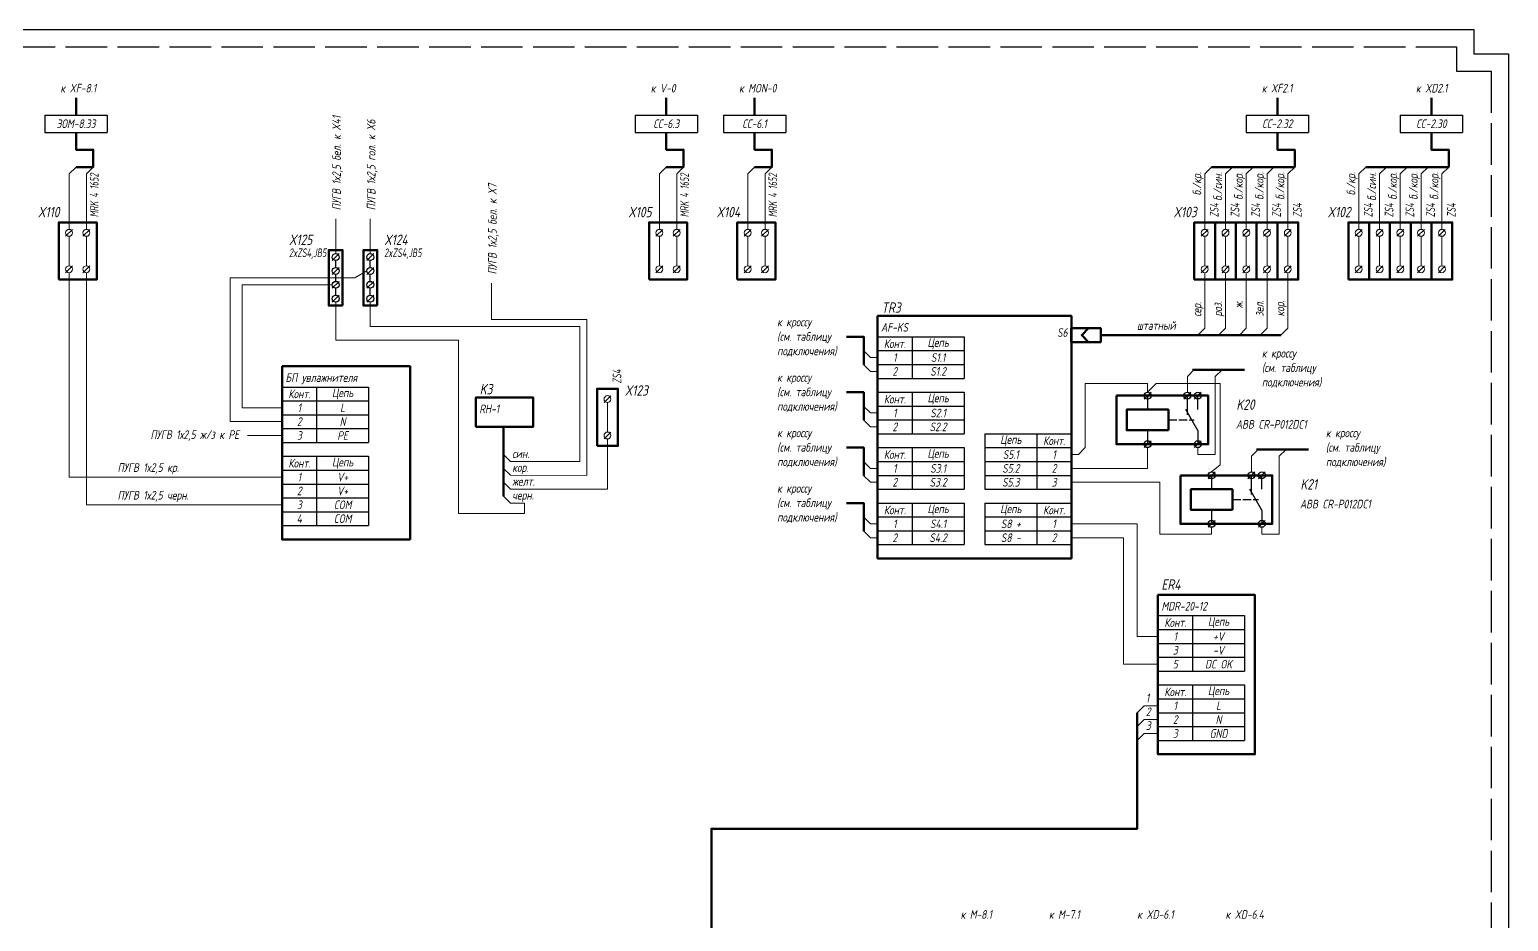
# Model space of a CAD drawing. Header units: millimetres. Extents: x 1708 to 7974, y -337 to 1827.
# Drawn here: x 4397.6 to 4824.7, y 215.8 to 473.2 of the extents above; entities that cross this region are included whole.
import ezdxf
from ezdxf.enums import TextEntityAlignment as Align

# ---------------------------------------------------------------- set-up
doc = ezdxf.new("R2010")
doc.units = ezdxf.units.MM
doc.linetypes.add('ACAD_ISO02W100', pattern=[15, 12, -3])
doc.layers.add('noprint', color=2, linetype='Continuous', plot=False)
doc.styles.add('textstyle16', font='isocpeui.ttf', dxfattribs={"width": 0.8})
doc.styles.add('textstyle17', font='isocpeui.ttf', dxfattribs={"width": 0.8})
doc.styles.add('textstyle254', font='isocpeui.ttf', dxfattribs={"width": 0.8})
doc.styles.add('textstyle377', font='isocpeui.ttf', dxfattribs={"width": 0.8})
doc.styles.add('textstyle378', font='isocpeui.ttf', dxfattribs={"width": 0.8})
doc.styles.add('textstyle379', font='isocpeui.ttf', dxfattribs={"width": 0.8})
doc.styles.add('textstyle382', font='isocpeui.ttf', dxfattribs={"width": 0.8})
doc.styles.add('textstyle383', font='isocpeui.ttf', dxfattribs={"width": 0.8})
doc.styles.add('textstyle385', font='isocpeui.ttf', dxfattribs={"width": 0.8})
doc.styles.add('textstyle386', font='isocpeui.ttf', dxfattribs={"width": 0.8})
doc.styles.add('textstyle387', font='isocpeui.ttf', dxfattribs={"width": 0.8})
doc.styles.add('textstyle388', font='isocpeui.ttf', dxfattribs={"width": 0.8})
doc.styles.add('textstyle389', font='isocpeui.ttf', dxfattribs={"width": 0.8})
doc.styles.add('textstyle390', font='isocpeui.ttf', dxfattribs={"width": 0.8})
doc.styles.add('textstyle391', font='isocpeui.ttf', dxfattribs={"width": 0.8})
doc.styles.add('textstyle392', font='isocpeui.ttf', dxfattribs={"width": 0.8})
doc.styles.add('textstyle503', font='isocpeui.ttf', dxfattribs={"width": 0.8})
doc.styles.add('textstyle504', font='isocpeui.ttf', dxfattribs={"width": 0.8})
doc.styles.add('textstyle505', font='isocpeui.ttf', dxfattribs={"width": 0.8})
doc.styles.add('textstyle506', font='isocpeui.ttf', dxfattribs={"width": 0.8})
doc.styles.add('textstyle507', font='isocpeui.ttf', dxfattribs={"width": 0.8})
doc.styles.add('textstyle508', font='isocpeui.ttf', dxfattribs={"width": 0.8})
doc.styles.add('textstyle509', font='isocpeui.ttf', dxfattribs={"width": 0.8})
doc.styles.add('textstyle510', font='isocpeui.ttf', dxfattribs={"width": 0.8})
doc.styles.add('textstyle511', font='isocpeui.ttf', dxfattribs={"width": 0.8})
doc.styles.add('textstyle512', font='isocpeui.ttf', dxfattribs={"width": 0.8})
doc.styles.add('textstyle513', font='isocpeui.ttf', dxfattribs={"width": 0.8})
doc.styles.add('textstyle514', font='isocpeui.ttf', dxfattribs={"width": 0.8})
doc.styles.add('textstyle515', font='isocpeui.ttf', dxfattribs={"width": 0.8})
doc.styles.add('textstyle516', font='isocpeui.ttf', dxfattribs={"width": 0.8})
doc.styles.add('textstyle517', font='isocpeui.ttf', dxfattribs={"width": 0.8})
doc.styles.add('textstyle518', font='isocpeui.ttf', dxfattribs={"width": 0.8})
doc.styles.add('textstyle519', font='isocpeui.ttf', dxfattribs={"width": 0.8})
doc.styles.add('textstyle520', font='isocpeui.ttf', dxfattribs={"width": 0.8})
doc.styles.add('textstyle521', font='isocpeui.ttf', dxfattribs={"width": 0.8})
doc.styles.add('textstyle522', font='isocpeui.ttf', dxfattribs={"width": 0.8})
doc.styles.add('textstyle523', font='isocpeui.ttf', dxfattribs={"width": 0.8})
doc.styles.add('textstyle524', font='isocpeui.ttf', dxfattribs={"width": 0.8})
doc.styles.add('textstyle525', font='isocpeui.ttf', dxfattribs={"width": 0.8})
doc.styles.add('textstyle526', font='isocpeui.ttf', dxfattribs={"width": 0.8})
doc.styles.add('textstyle527', font='isocpeui.ttf', dxfattribs={"width": 0.8})
doc.styles.add('textstyle528', font='isocpeui.ttf', dxfattribs={"width": 0.8})
doc.styles.add('textstyle529', font='isocpeui.ttf', dxfattribs={"width": 0.8})
doc.styles.add('textstyle530', font='isocpeui.ttf', dxfattribs={"width": 0.8})
doc.styles.add('textstyle531', font='isocpeui.ttf', dxfattribs={"width": 0.8})
doc.styles.add('textstyle532', font='isocpeui.ttf', dxfattribs={"width": 0.8})
doc.styles.add('textstyle533', font='isocpeui.ttf', dxfattribs={"width": 0.8})
doc.styles.add('textstyle534', font='isocpeui.ttf', dxfattribs={"width": 0.8})
doc.styles.add('textstyle535', font='isocpeui.ttf', dxfattribs={"width": 0.8})
doc.styles.add('textstyle536', font='isocpeui.ttf', dxfattribs={"width": 0.8})
doc.styles.add('textstyle537', font='isocpeui.ttf', dxfattribs={"width": 0.8})
doc.styles.add('textstyle538', font='isocpeui.ttf', dxfattribs={"width": 0.8})
doc.styles.add('textstyle539', font='isocpeui.ttf', dxfattribs={"width": 0.8})
doc.styles.add('textstyle540', font='isocpeui.ttf', dxfattribs={"width": 0.8})
doc.styles.add('textstyle84', font='isocpeui.ttf', dxfattribs={"width": 0.8})
doc.styles.add('textstyle85', font='isocpeui.ttf', dxfattribs={"width": 0.8})
doc.styles.add('textstyle86', font='isocpeui.ttf', dxfattribs={"width": 0.8})
doc.styles.add('ГОСТ-ISOCPEUR', font='isocpeui.ttf', dxfattribs={"width": 0.8})

# ---------------------------------------------------------------- blocks, each defined once
blk = doc.blocks.new('клемма проходная')
at = {"color": 0, "lineweight": 13}
for p, q in [((2, 12.5), (3.98, 14.48)), ((3, 12.5), (3, 4)), ((2, 2), (3.98, 3.98))]:
    blk.add_line(p, q, dxfattribs=at)
at = {"color": 0, "lineweight": 70}
blk.add_lwpolyline([(0, 0), (0, 16.5), (6, 16.5), (6, 0)], close=True, dxfattribs=at)
at = {"color": 0, "lineweight": 13}
for centre in [(3, 13.5), (3, 3)]:
    blk.add_circle(centre, 1, dxfattribs=at)
blk = doc.blocks.new('*T130')
at = {"color": 0, "linetype": 'ByBlock', "lineweight": -2, "transparency": 16777216}
for p, q in [((0, 0), (18, 0)), ((0, 0), (0, -5)), ((18, 0), (18, -5)), ((0, -5), (18, -5))]:
    blk.add_line(p, q, dxfattribs=at)
at = {"color": 0, "transparency": 16777216, "insert": (9, -2.5), "char_height": 2.5, "width": 17, "attachment_point": 5, "style": 'ГОСТ-ISOCPEUR'}
blk.add_mtext('СС-2.30', dxfattribs=at)
blk = doc.blocks.new('*T131')
at = {"color": 0, "linetype": 'ByBlock', "lineweight": -2, "transparency": 16777216}
for p, q in [((0, 0), (18, 0)), ((0, 0), (0, -5)), ((18, 0), (18, -5)), ((0, -5), (18, -5))]:
    blk.add_line(p, q, dxfattribs=at)
at = {"color": 0, "transparency": 16777216, "insert": (9, -2.5), "char_height": 2.5, "width": 17, "attachment_point": 5, "style": 'ГОСТ-ISOCPEUR'}
blk.add_mtext('СС-2.32', dxfattribs=at)
blk = doc.blocks.new('клемма проходная 2хур.')
at = {"color": 0, "lineweight": 13}
for p, q in [((2, 12.5), (3.98, 14.48)), ((7, 12.5), (8.98, 14.48)), ((3, 12.5), (3, 4)), ((8, 12.5), (8, 4)), ((2, 2), (3.98, 3.98)), ((7, 2), (8.98, 3.98))]:
    blk.add_line(p, q, dxfattribs=at)
at = {"color": 0, "lineweight": 70}
blk.add_lwpolyline([(0, 0), (0, 16.5), (11, 16.5), (11, 0)], close=True, dxfattribs=at)
at = {"color": 0, "lineweight": 13}
for centre in [(3, 13.5), (8, 13.5), (3, 3), (8, 3)]:
    blk.add_circle(centre, 1, dxfattribs=at)
blk = doc.blocks.new('*T132')
at = {"color": 0, "linetype": 'ByBlock', "lineweight": -2, "transparency": 16777216}
for p, q in [((0, 0), (18, 0)), ((0, 0), (0, -5)), ((18, 0), (18, -5)), ((0, -5), (18, -5))]:
    blk.add_line(p, q, dxfattribs=at)
at = {"color": 0, "transparency": 16777216, "insert": (9, -2.5), "char_height": 2.5, "width": 17, "attachment_point": 5, "style": 'ГОСТ-ISOCPEUR'}
blk.add_mtext('СС-6.1', dxfattribs=at)
blk = doc.blocks.new('*T133')
at = {"color": 0, "linetype": 'ByBlock', "lineweight": -2, "transparency": 16777216}
for p, q in [((0, 0), (18, 0)), ((0, 0), (0, -5)), ((18, 0), (18, -5)), ((0, -5), (18, -5))]:
    blk.add_line(p, q, dxfattribs=at)
at = {"color": 0, "transparency": 16777216, "insert": (9, -2.5), "char_height": 2.5, "width": 17, "attachment_point": 5, "style": 'ГОСТ-ISOCPEUR'}
blk.add_mtext('СС-6.3', dxfattribs=at)
blk = doc.blocks.new('*T138')
at = {"color": 0, "linetype": 'ByBlock', "lineweight": -2, "transparency": 16777216}
for p, q in [((0, 0), (18, 0)), ((0, 0), (0, -5)), ((18, 0), (18, -5)), ((0, -5), (18, -5))]:
    blk.add_line(p, q, dxfattribs=at)
at = {"color": 0, "transparency": 16777216, "insert": (9, -2.5), "char_height": 2.5, "width": 17, "attachment_point": 5, "style": 'ГОСТ-ISOCPEUR'}
blk.add_mtext('ЭОМ-8.33', dxfattribs=at)
blk = doc.blocks.new('*T174')
at = {"color": 0, "lineweight": -2}
for p, q in [((0, 0), (25, 0)), ((0, 0), (0, -12)), ((0, -4), (25, -4)), ((10, 0), (10, -12)), ((25, 0), (25, -12)), ((0, -8), (25, -8)), ((0, -12), (25, -12))]:
    blk.add_line(p, q, dxfattribs=at)
at = {"char_height": 2.5, "attachment_point": 5}
for s, insert, width, style in [('Конт.', (5, -2), 10, 'textstyle503'), ('Цепь', (17.5, -2), 15, 'textstyle504'), ('1', (5, -6), 10, 'textstyle505'), ('{S1.1}', (17.5, -6), 15, 'textstyle506'), ('{2}', (5, -10), 10, 'textstyle507'), ('{S1.2}', (17.5, -10), 15, 'textstyle508')]:
    blk.add_mtext(s, dxfattribs=dict(at, insert=insert, width=width, style=style))
blk = doc.blocks.new('*T175')
at = {"color": 0, "lineweight": -2}
for p, q in [((0, 0), (25, 0)), ((0, 0), (0, -16)), ((0, -4), (25, -4)), ((15, 0), (15, -16)), ((25, 0), (25, -16)), ((0, -8), (25, -8)), ((0, -12), (25, -12)), ((0, -16), (25, -16))]:
    blk.add_line(p, q, dxfattribs=at)
at = {"char_height": 2.5, "attachment_point": 5}
for s, insert, width, style in [('Цепь', (7.5, -2), 15, 'textstyle509'), ('Конт.', (20, -2), 10, 'textstyle510'), ('{S5.1}', (7.5, -6), 15, 'textstyle511'), ('1', (20, -6), 10, 'textstyle512'), ('{S5.3}', (7.5, -14), 15, 'textstyle515'), ('{S5.2}', (7.5, -10), 15, 'textstyle513'), ('{3}', (20, -14), 10, 'textstyle516'), ('{2}', (20, -10), 10, 'textstyle514')]:
    blk.add_mtext(s, dxfattribs=dict(at, insert=insert, width=width, style=style))
blk = doc.blocks.new('*T176')
at = {"color": 0, "lineweight": -2}
for p, q in [((0, 0), (25, 0)), ((0, 0), (0, -12)), ((0, -4), (25, -4)), ((10, 0), (10, -12)), ((25, 0), (25, -12)), ((0, -8), (25, -8)), ((0, -12), (25, -12))]:
    blk.add_line(p, q, dxfattribs=at)
at = {"char_height": 2.5, "attachment_point": 5}
for s, insert, width, style in [('Конт.', (5, -2), 10, 'textstyle517'), ('Цепь', (17.5, -2), 15, 'textstyle518'), ('1', (5, -6), 10, 'textstyle519'), ('{S2.1}', (17.5, -6), 15, 'textstyle520'), ('{2}', (5, -10), 10, 'textstyle521'), ('{S2.2}', (17.5, -10), 15, 'textstyle522')]:
    blk.add_mtext(s, dxfattribs=dict(at, insert=insert, width=width, style=style))
blk = doc.blocks.new('*T177')
at = {"color": 0, "lineweight": -2}
for p, q in [((0, 0), (25, 0)), ((0, 0), (0, -12)), ((0, -4), (25, -4)), ((10, 0), (10, -12)), ((25, 0), (25, -12)), ((0, -8), (25, -8)), ((0, -12), (25, -12))]:
    blk.add_line(p, q, dxfattribs=at)
at = {"char_height": 2.5, "attachment_point": 5}
for s, insert, width, style in [('Конт.', (5, -2), 10, 'textstyle523'), ('Цепь', (17.5, -2), 15, 'textstyle524'), ('1', (5, -6), 10, 'textstyle525'), ('{S3.1}', (17.5, -6), 15, 'textstyle526'), ('{2}', (5, -10), 10, 'textstyle527'), ('{S3.2}', (17.5, -10), 15, 'textstyle528')]:
    blk.add_mtext(s, dxfattribs=dict(at, insert=insert, width=width, style=style))
blk = doc.blocks.new('*T178')
at = {"color": 0, "lineweight": -2}
for p, q in [((0, 0), (25, 0)), ((0, 0), (0, -12)), ((0, -4), (25, -4)), ((10, 0), (10, -12)), ((25, 0), (25, -12)), ((0, -8), (25, -8)), ((0, -12), (25, -12))]:
    blk.add_line(p, q, dxfattribs=at)
at = {"char_height": 2.5, "attachment_point": 5}
for s, insert, width, style in [('Конт.', (5, -2), 10, 'textstyle529'), ('Цепь', (17.5, -2), 15, 'textstyle530'), ('1', (5, -6), 10, 'textstyle531'), ('{S4.1}', (17.5, -6), 15, 'textstyle532'), ('{2}', (5, -10), 10, 'textstyle533'), ('{S4.2}', (17.5, -10), 15, 'textstyle534')]:
    blk.add_mtext(s, dxfattribs=dict(at, insert=insert, width=width, style=style))
blk = doc.blocks.new('*T179')
at = {"color": 0, "lineweight": -2}
for p, q in [((0, 0), (25, 0)), ((0, 0), (0, -12)), ((0, -4), (25, -4)), ((15, 0), (15, -12)), ((25, 0), (25, -12)), ((0, -8), (25, -8)), ((0, -12), (25, -12))]:
    blk.add_line(p, q, dxfattribs=at)
at = {"char_height": 2.5, "attachment_point": 5}
for s, insert, width, style in [('Цепь', (7.5, -2), 15, 'textstyle535'), ('Конт.', (20, -2), 10, 'textstyle536'), ('{S8 +}', (7.5, -6), 15, 'textstyle537'), ('1', (20, -6), 10, 'textstyle538'), ('{S8 -}', (7.5, -10), 15, 'textstyle539'), ('{2}', (20, -10), 10, 'textstyle540')]:
    blk.add_mtext(s, dxfattribs=dict(at, insert=insert, width=width, style=style))
blk = doc.blocks.new('*T198')
at = {"color": 0, "linetype": 'ByBlock', "lineweight": -2, "transparency": 16777216}
for p, q in [((0, 0), (25, 0)), ((0, 0), (0, -16)), ((10, 0), (10, -16)), ((25, 0), (25, -16)), ((0, -4), (25, -4)), ((0, -8), (25, -8)), ((0, -12), (25, -12)), ((0, -16), (25, -16))]:
    blk.add_line(p, q, dxfattribs=at)
at = {"transparency": 16777216, "char_height": 2.5, "attachment_point": 5, "style": 'ГОСТ-ISOCPEUR'}
for s, insert, width in [('Конт.', (5, -2), 10), ('Цепь', (17.5, -2), 15), ('{1}', (5, -6), 10), ('L', (17.5, -6), 15), ('3', (5, -14), 10), ('{2}', (5, -10), 10), ('PE', (17.5, -14), 15), ('N', (17.5, -10), 15)]:
    blk.add_mtext(s, dxfattribs=dict(at, insert=insert, width=width))
blk = doc.blocks.new('*T199')
at = {"color": 0, "linetype": 'ByBlock', "lineweight": -2, "transparency": 16777216}
for p, q in [((0, 0), (25, 0)), ((0, 0), (0, -20)), ((10, 0), (10, -20)), ((25, 0), (25, -20)), ((0, -4), (25, -4)), ((0, -8), (25, -8)), ((0, -12), (25, -12)), ((0, -16), (25, -16)), ((0, -20), (25, -20))]:
    blk.add_line(p, q, dxfattribs=at)
at = {"transparency": 16777216, "char_height": 2.5, "attachment_point": 5, "style": 'ГОСТ-ISOCPEUR'}
for s, insert, width in [('Конт.', (5, -2), 10), ('Цепь', (17.5, -2), 15), ('{1}', (5, -6), 10), ('V+', (17.5, -6), 15), ('3', (5, -14), 10), ('{2}', (5, -10), 10), ('COM', (17.5, -14), 15), ('V+', (17.5, -10), 15), ('4', (5, -18), 10), ('COM', (17.5, -18), 15)]:
    blk.add_mtext(s, dxfattribs=dict(at, insert=insert, width=width))
blk = doc.blocks.new('к кроссу')
at = {"insert": (0, 0.5), "char_height": 2.5, "attachment_point": 1, "style": 'ГОСТ-ISOCPEUR'}
blk.add_mtext_dynamic_manual_height_columns('к кроссу\\P(см. таблицу подключения)', width=27.5, gutter_width=12.5, heights=[0], dxfattribs=at)
blk = doc.blocks.new('клемма на 4')
for p, q in [((3, 27), (1, 25)), ((3, 23), (1, 21)), ((2, 25), (2, 23)), ((3, 19), (1, 17)), ((2, 21), (2, 19)), ((3, 15), (1, 13)), ((2, 17), (2, 15))]:
    blk.add_line(p, q)
at = {"lineweight": 70}
blk.add_lwpolyline([(0, 28), (4, 28), (4, 12), (0, 12)], close=True, dxfattribs=at)
for centre in [(2, 26), (2, 22), (2, 18), (2, 14)]:
    blk.add_circle(centre, 1)

msp = doc.modelspace()

# ---------------------------------------------------------------- linework, layer by layer
at = {"lineweight": 50}
for p, q in [((4411, 453.5), (4411, 448.5)), ((4581.5, 453.5), (4581.5, 448.5)), ((4607, 453.5), (4607, 448.5)), ((4758, 453.5), (4758, 448.5)), ((4802.5, 453.5), (4802.5, 448.5)), ((4733.5, 375), (4748.5, 375)), ((4752, 352), (4767, 352))]:
    msp.add_line(p, q, dxfattribs=at)
at = {"lineweight": 13}
for p, q in [((4486, 418.5), (4486, 408.5)), ((4496, 418.5), (4496, 408.5)), ((4470.5, 356), (4460.5, 356))]:
    msp.add_line(p, q, dxfattribs=at)
for p, q in [((4721.5, 368.5), (4719.5, 366.5)), ((4720.5, 367.5), (4720.5, 363.5)), ((4733, 368.5), (4731, 366.5)), ((4732, 362), (4732, 367.51)), ((4736, 368.5), (4734, 366.5)), ((4735, 363.51), (4735, 367.51)), ((4735, 357.49), (4731.53, 363.51)), ((4720.5, 357.5), (4720.5, 353.5)), ((4735, 357.49), (4735, 353.49)), ((4721.5, 354.5), (4719.5, 352.5)), ((4736, 354.5), (4734, 352.5)), ((4740, 345.5), (4738, 343.5)), ((4739, 344.5), (4739, 340.5)), ((4751.5, 345.5), (4749.5, 343.5)), ((4750.5, 339), (4750.5, 344.51)), ((4754.5, 345.5), (4752.5, 343.5)), ((4753.5, 340.51), (4753.5, 344.51)), ((4753.5, 334.49), (4750.03, 340.51)), ((4739, 334.5), (4739, 330.5)), ((4753.5, 334.49), (4753.5, 330.49)), ((4740, 331.5), (4738, 329.5)), ((4754.5, 331.5), (4752.5, 329.5))]:
    msp.add_line(p, q)
at = {"linetype": 'ACAD_ISO02W100', "ltscale": 0.2}
for p, q in [((4726.5, 360.5), (4734, 360.5)), ((4745, 337.5), (4752.5, 337.5))]:
    msp.add_line(p, q, dxfattribs=at)
at = {"color": 0, "lineweight": -2}
for p, q in [((4723.5, 304), (4748.5, 304)), ((4723.5, 304), (4723.5, 288)), ((4733.5, 304), (4733.5, 288)), ((4748.5, 304), (4748.5, 288)), ((4723.5, 300), (4748.5, 300)), ((4723.5, 296), (4748.5, 296)), ((4723.5, 292), (4748.5, 292)), ((4723.5, 288), (4748.5, 288)), ((4723.5, 284), (4748.5, 284)), ((4723.5, 284), (4723.5, 268)), ((4733.5, 284), (4733.5, 268)), ((4748.5, 284), (4748.5, 268)), ((4723.5, 280), (4748.5, 280)), ((4723.5, 276), (4748.5, 276)), ((4723.5, 272), (4748.5, 272)), ((4723.5, 268), (4748.5, 268))]:
    msp.add_line(p, q, dxfattribs=at)
at = {"lineweight": 50, "flags": 128}
for points in [[(4411, 433.5), (4416, 433.5), (4416, 438.5), (4411, 438.5), (4411, 443.5)], [(4581.5, 433.5), (4586.5, 433.5), (4586.5, 438.5), (4581.5, 438.5), (4581.5, 443.5)], [(4607, 433.5), (4612, 433.5), (4612, 438.5), (4607, 438.5), (4607, 443.5)], [(4739, 433.5), (4763, 433.5), (4763, 438.5), (4758, 438.5), (4758, 443.5)], [(4783.5, 433.5), (4807.5, 433.5), (4807.5, 438.5), (4802.5, 438.5), (4802.5, 443.5)], [(4638.5, 376.5), (4638.5, 384.5), (4633.5, 384.5)], [(4707, 385), (4759, 385)], [(4638.5, 360.5), (4638.5, 368.5), (4633.5, 368.5)], [(4638.5, 344.5), (4638.5, 352.5), (4633.5, 352.5)], [(4638.5, 328.5), (4638.5, 336.5), (4633.5, 336.5)]]:
    msp.add_lwpolyline(points, dxfattribs=at)
at = {"lineweight": 13}
for points in [[(4409, 415.5), (4409, 431.5), (4411, 433.5)], [(4414, 415.5), (4414, 431.5), (4416, 433.5)], [(4579.5, 415.5), (4579.5, 431.5), (4581.5, 433.5)], [(4584.5, 415.5), (4584.5, 431.5), (4586.5, 433.5)], [(4605, 415.5), (4605, 431.5), (4607, 433.5)], [(4610, 415.5), (4610, 431.5), (4612, 433.5)], [(4737, 415.5), (4737, 431.5), (4739, 433.5)], [(4743, 415.5), (4743, 431.5), (4745, 433.5)], [(4749, 415.5), (4749, 431.5), (4751, 433.5)], [(4755, 415.5), (4755, 431.5), (4757, 433.5)], [(4761, 415.5), (4761, 431.5), (4763, 433.5)], [(4781.5, 415.5), (4781.5, 431.5), (4783.5, 433.5)], [(4787.5, 415.5), (4787.5, 431.5), (4789.5, 433.5)], [(4793.5, 415.5), (4793.5, 431.5), (4795.5, 433.5)], [(4799.5, 415.5), (4799.5, 431.5), (4801.5, 433.5)], [(4805.5, 415.5), (4805.5, 431.5), (4807.5, 433.5)], [(4470.5, 344), (4408.98, 344), (4409, 403)], [(4470.5, 336), (4414, 336), (4414, 403)], [(4495, 403.5), (4491.5, 401.5), (4455.5, 401.5), (4455.5, 360), (4470.5, 360)], [(4737, 403), (4737, 387), (4735, 385)], [(4743, 403), (4743, 387), (4741, 385)], [(4749, 403), (4749, 387), (4747, 385)], [(4755, 403), (4755, 387), (4753, 385)], [(4761, 403), (4761, 387), (4759, 385)], [(4485, 399.5), (4459, 399.5), (4459, 364), (4470.5, 364)], [(4531, 400), (4531, 389.5), (4558.5, 389.5), (4558.5, 344.5), (4536.5, 344.51), (4534.5, 346.51)], [(4486, 394.5), (4486, 383.5), (4521.5, 383.5), (4521.5, 333.5), (4540.5, 333.5), (4540.5, 336.5)], [(4496, 394.5), (4496, 387.5), (4556.5, 387.5), (4556.5, 348.5), (4536.5, 348.5), (4534.5, 350.5)], [(4642.45, 378.5), (4640.45, 378.5), (4638.45, 380.5)], [(4642.45, 374.5), (4640.45, 374.5), (4638.45, 376.5)], [(4732, 368.5), (4732, 373.05), (4734, 375.05)], [(4735, 352.5), (4735, 350.5), (4740, 350.5), (4740, 373), (4742, 375)], [(4698.5, 350.5), (4700.5, 350.5), (4702.5, 352.5), (4702.5, 371), (4720.5, 371), (4720.5, 368.5)], [(4720.5, 368.5), (4723, 371), (4741.5, 371), (4741.5, 347.5), (4739, 345.5)], [(4642.45, 362.5), (4640.45, 362.5), (4638.45, 364.5)], [(4642.45, 358.5), (4640.45, 358.5), (4638.45, 360.5)], [(4540.5, 340.5), (4564.5, 340.5), (4564.5, 355)], [(4698.5, 346.5), (4720.5, 346.5), (4720.5, 352.5)], [(4750.5, 345.5), (4750.5, 350.05), (4752.5, 352.05)], [(4753.5, 329.5), (4753.5, 327.5), (4758.5, 327.5), (4758.5, 350), (4760.5, 352)], [(4642.45, 346.5), (4640.45, 346.5), (4638.45, 348.5)], [(4540.5, 340.51), (4536.5, 340.51), (4534.5, 342.51)], [(4642.45, 342.5), (4640.45, 342.5), (4638.45, 344.5)], [(4698.5, 342.5), (4724, 342.5), (4724, 327.5), (4739, 327.5), (4739, 329.5)], [(4540.5, 336.51), (4536.5, 336.51), (4534.5, 338.51)], [(4642.45, 330.5), (4640.45, 330.5), (4638.45, 332.5)], [(4698.5, 330.5), (4717.5, 330.5), (4717.5, 298), (4723.5, 298)], [(4642.45, 326.5), (4640.45, 326.5), (4638.45, 328.5)], [(4698.5, 326.5), (4713.5, 326.5), (4713.5, 290), (4723.5, 290)], [(4723.5, 277.99), (4719.5, 277.99), (4717.5, 275.99)], [(4723.5, 273.99), (4719.5, 273.99), (4717.5, 271.99)], [(4723.5, 269.99), (4719.5, 269.99), (4717.5, 267.99)]]:
    msp.add_lwpolyline(points, dxfattribs=at)
at = {"lineweight": 50}
for points in [[(3835.5, 401), (3835.5, 362.5), (3744.5, 362.5), (3744.5, 142.5), (4594.5, 142.5), (4594.5, 242.5), (4717.5, 242.5), (4717.5, 276)], [(4534.5, 338.5), (4534.5, 358.5)]]:
    msp.add_lwpolyline(points, dxfattribs=at)
at = {"lineweight": 70}
for points in [[(4642.5, 390.5), (4642.5, 320.5), (4698.5, 320.5), (4698.5, 390.5)], [(4470.5, 376), (4470.5, 326), (4507.5, 326), (4507.5, 376)], [(4711.5, 367.5), (4738, 367.5), (4738, 353.5), (4711.5, 353.5)], [(4526.5, 358.5), (4543, 358.5), (4543, 367), (4526.5, 367)], [(4726.5, 357.5), (4714.5, 357.5), (4714.5, 363.5), (4726.5, 363.5)], [(4730, 344.5), (4756.5, 344.5), (4756.5, 330.5), (4730, 330.5)], [(4745, 334.5), (4733, 334.5), (4733, 340.5), (4745, 340.5)], [(4723.5, 310), (4723.5, 264), (4751.5, 264), (4751.5, 310)]]:
    msp.add_lwpolyline(points, close=True, dxfattribs=at)
at = {"lineweight": 50}
for points in [[(4698.47, 386.97), (4703.47, 386.97), (4701.47, 384.97), (4703.47, 382.97), (4698.47, 382.97)], [(4701.47, 384.97), (4703.47, 386.97), (4706.97, 386.97), (4706.97, 382.97), (4703.47, 382.97)]]:
    msp.add_lwpolyline(points, close=True, dxfattribs=at)
for centre in [(4720.5, 367.5), (4732, 367.5), (4735, 367.5), (4720.5, 353.5), (4735, 353.5), (4739, 344.5), (4750.5, 344.5), (4753.5, 344.5), (4739, 330.5), (4753.5, 330.5)]:
    msp.add_circle(centre, 1)
at = {"layer": 'noprint'}
msp.add_lwpolyline([(3698, 473.16), (4814.72, 473.16), (4814.72, 466.16), (4824.72, 466.16), (4824.72, -282), (4639.72, -282), (4639.72, -337), (3698, -337)], close=True, dxfattribs=at)
at = {"layer": 'noprint', "linetype": 'ACAD_ISO02W100'}
msp.add_lwpolyline([(3703, 468.16), (4809.72, 468.16), (4809.72, 461.16), (4819.72, 461.16), (4819.72, -277), (4634.72, -277), (4634.72, -332), (3703, -332)], close=True, dxfattribs=at)

# ---------------------------------------------------------------- block references
for name, p in [('*T138', (4402, 448.5)), ('*T133', (4572.5, 448.5)), ('*T132', (4598, 448.5)), ('*T131', (4749, 448.5)), ('*T130', (4793.5, 448.5)), ('клемма проходная 2хур.', (4406, 401)), ('клемма проходная 2хур.', (4576.5, 401)), ('клемма проходная 2хур.', (4602, 401)), ('клемма проходная', (4734, 401)), ('клемма проходная', (4740, 401)), ('клемма проходная', (4746, 401)), ('клемма проходная', (4752, 401)), ('клемма проходная', (4758, 401)), ('клемма проходная', (4778.5, 401)), ('клемма проходная', (4784.5, 401)), ('клемма проходная', (4790.5, 401)), ('клемма проходная', (4796.5, 401)), ('клемма проходная', (4802.5, 401)), ('к кроссу', (4613.5, 389.5)), ('*T174', (4642.5, 384.5)), ('к кроссу', (4753.5, 380.5)), ('к кроссу', (4613.5, 373.5)), ('*T198', (4470.5, 370)), ('клемма проходная', (4561.5, 353)), ('*T176', (4642.5, 368.5)), ('к кроссу', (4613.5, 357.5)), ('*T175', (4673.5, 356.5)), ('к кроссу', (4772, 357.5)), ('*T177', (4642.5, 352.5)), ('*T199', (4470.5, 350)), ('к кроссу', (4613.5, 341.5)), ('*T178', (4642.5, 336.5)), ('*T179', (4673.5, 336.5))]:
    msp.add_blockref(name, p)
at = {"rotation": 180}
for p in [(4488, 421.5), (4498, 421.5)]:
    msp.add_blockref('клемма на 4', p, dxfattribs=at)

# ---------------------------------------------------------------- texts
for s, style, width, p in [('ПУГВ 1х2,5 бел. к X41', 'textstyle254', 0.8, (4487.5, 421)), ('ПУГВ 1х2,5 гол. к X6', 'textstyle254', 0.8, (4497.5, 421)), ('MRK 4 1652', 'ГОСТ-ISOCPEUR', 0.6, (4417.5, 419)), ('ПУГВ 1х2,5 бел. к X7', 'textstyle254', 0.8, (4532.5, 402.5)), ('MRK 4 1652', 'ГОСТ-ISOCPEUR', 0.6, (4588, 419)), ('MRK 4 1652', 'ГОСТ-ISOCPEUR', 0.6, (4613.5, 419)), ('ZS4', 'ГОСТ-ISOCPEUR', 0.6, (4741, 419)), ('ZS4', 'ГОСТ-ISOCPEUR', 0.6, (4747, 419)), ('ZS4', 'ГОСТ-ISOCPEUR', 0.6, (4753, 419)), ('ZS4', 'ГОСТ-ISOCPEUR', 0.6, (4759, 419)), ('ZS4', 'ГОСТ-ISOCPEUR', 0.6, (4765, 419)), ('ZS4', 'ГОСТ-ISOCPEUR', 0.6, (4785.5, 419)), ('ZS4', 'ГОСТ-ISOCPEUR', 0.6, (4791.5, 419)), ('ZS4', 'ГОСТ-ISOCPEUR', 0.6, (4797.5, 419)), ('ZS4', 'ГОСТ-ISOCPEUR', 0.6, (4803.5, 419)), ('ZS4', 'ГОСТ-ISOCPEUR', 0.6, (4809.5, 419)), ('ZS4', 'ГОСТ-ISOCPEUR', 0.6, (4568.5, 371))]:
    msp.add_text(s, height=2.5, rotation=90, dxfattribs=dict(style=style, width=width)).set_placement(p)
at = {"style": 'ГОСТ-ISOCPEUR', "width": 0.8}
for s, p in [('б./кр.', (4736, 432)), ('б./син.', (4742, 432)), ('б./кор.', (4748, 432)), ('б./кор.', (4754, 432)), ('б./кор.', (4760, 432)), ('б./кр.', (4780.5, 432)), ('б./син.', (4786.5, 432)), ('б./кор.', (4792.5, 432)), ('б./кор.', (4798.5, 432)), ('б./кор.', (4804.5, 432)), ('сер.', (4736, 394.54)), ('роз.', (4742, 394.78)), ('ж.', (4748, 394.99)), ('зел.', (4754, 394.99)), ('кор.', (4760, 394.99))]:
    msp.add_text(s, height=2.5, rotation=90, dxfattribs=at).set_placement(p, align=Align.RIGHT)
for s, height, style, width, p in [('X110', 3, 'ГОСТ-ISOCPEUR', 0.8, (4400, 419)), ('X105', 3, 'ГОСТ-ISOCPEUR', 0.8, (4570.5, 419)), ('X104', 3, 'ГОСТ-ISOCPEUR', 0.8, (4596, 419)), ('X103', 3, 'ГОСТ-ISOCPEUR', 0.8, (4728, 419)), ('X102', 3, 'ГОСТ-ISOCPEUR', 0.8, (4772.5, 419)), ('X125', 3, 'ГОСТ-ISOCPEUR', 0.8, (4472.5, 411)), ('X124', 3, 'ГОСТ-ISOCPEUR', 0.8, (4500, 411)), ('2xZS4,JB5', 2.5, 'ГОСТ-ISOCPEUR', 0.6, (4472.5, 407.5)), ('2xZS4,JB5', 2.5, 'ГОСТ-ISOCPEUR', 0.6, (4500, 407.5)), ('TR3', 3, 'ГОСТ-ISOCPEUR', 0.8, (4643.65, 391.41)), ('AF-KS', 2.5, 'textstyle84', 0.8, (4643.5, 385.97)), ('БП увлажнителя', 2.5, 'ГОСТ-ISOCPEUR', 0.8, (4471.5, 371.47)), ('K3', 3, 'ГОСТ-ISOCPEUR', 0.8, (4527.62, 367.88)), ('X123', 3, 'ГОСТ-ISOCPEUR', 0.8, (4569.5, 367.5)), ('RH-1', 2.5, 'textstyle84', 0.8, (4527.47, 362.43)), ('K20', 3, 'ГОСТ-ISOCPEUR', 0.8, (4746.15, 363.41)), ('ABB CR-P012DC1', 2.5, 'textstyle84', 0.8, (4746, 357.97)), ('ПУГВ 1х2,5 ж/з к PE', 2.5, 'textstyle254', 0.8, (4432.5, 355)), ('син.', 2.5, 'ГОСТ-ISOCPEUR', 0.8, (4537, 349.5)), ('ПУГВ 1х2,5 кр.', 2.5, 'textstyle254', 0.8, (4423, 345.5)), ('кор.', 2.5, 'ГОСТ-ISOCPEUR', 0.8, (4537, 345.5)), ('желт.', 2.5, 'ГОСТ-ISOCPEUR', 0.8, (4537, 341.5)), ('K21', 3, 'ГОСТ-ISOCPEUR', 0.8, (4764.65, 340.41)), ('ПУГВ 1х2,5 черн.', 2.5, 'textstyle254', 0.8, (4423, 337.5)), ('черн.', 2.5, 'ГОСТ-ISOCPEUR', 0.8, (4537, 337.5)), ('ABB CR-P012DC1', 2.5, 'textstyle84', 0.8, (4764.5, 334.97)), ('ER4', 3, 'textstyle17', 0.8, (4724.5, 311.47)), ('MDR-20-12', 2.5, 'textstyle16', 0.8, (4724.5, 305.47)), ('1', 2.5, 'ГОСТ-ISOCPEUR', 0.8, (4720, 279)), ('2', 2.5, 'ГОСТ-ISOCPEUR', 0.8, (4720, 275)), ('3', 2.5, 'ГОСТ-ISOCPEUR', 0.8, (4720, 271))]:
    msp.add_text(s, height=height, dxfattribs=dict(style=style, width=width)).set_placement(p)
at = {"style": 'textstyle86', "width": 0.8}
msp.add_text('штатный', height=2.5, dxfattribs=at).set_placement((4723.04, 386.5), align=Align.CENTER)
at = {"style": 'textstyle85', "width": 0.8}
msp.add_text('S6', height=2.5, dxfattribs=at).set_placement((4697.38, 384.47), align=Align.RIGHT)
at = {"char_height": 2.5, "attachment_point": 1, "style": 'ГОСТ-ISOCPEUR'}
for s, insert in [('к XF-8.1', (4406.5, 457.5)), ('к V-0', (4577, 457.5)), ('к MON-0', (4602.5, 457.5)), ('к XF2.1', (4753.5, 457.5)), ('к XD2.1', (4798, 457.5)), ('к M-8.1', (4666.5, 219)), ('к M-7.1', (4692, 219)), ('к XD-6.1', (4717.5, 219)), ('к XD-6.4', (4743, 219))]:
    msp.add_mtext_dynamic_manual_height_columns(s, width=13.5, gutter_width=12.5, heights=[0], dxfattribs=dict(at, insert=insert))
at = {"char_height": 2.5, "attachment_point": 5}
for s, insert, width, style in [('Цепь', (4741, 302), 15, 'textstyle378'), ('Конт.', (4728.5, 302), 10, 'textstyle377'), ('1', (4728.5, 298), 10, 'textstyle379'), ('+V', (4741, 298), 15, 'textstyle382'), ('{3}', (4728.5, 294), 10, 'textstyle383'), ('-V', (4741, 294), 15, 'textstyle382'), ('5', (4728.5, 290), 10, 'textstyle383'), ('DC OK', (4741, 290), 15, 'textstyle382'), ('Конт.', (4728.5, 282), 10, 'textstyle385'), ('Цепь', (4741, 282), 15, 'textstyle386'), ('1', (4728.5, 278), 10, 'textstyle387'), ('L', (4741, 278), 15, 'textstyle388'), ('{2}', (4728.5, 274), 10, 'textstyle389'), ('N', (4741, 274), 15, 'textstyle390'), ('{3}', (4728.5, 270), 10, 'textstyle391'), ('GND', (4741, 270), 15, 'textstyle392')]:
    msp.add_mtext(s, dxfattribs=dict(at, insert=insert, width=width, style=style))

doc.saveas('drawing.dxf')
